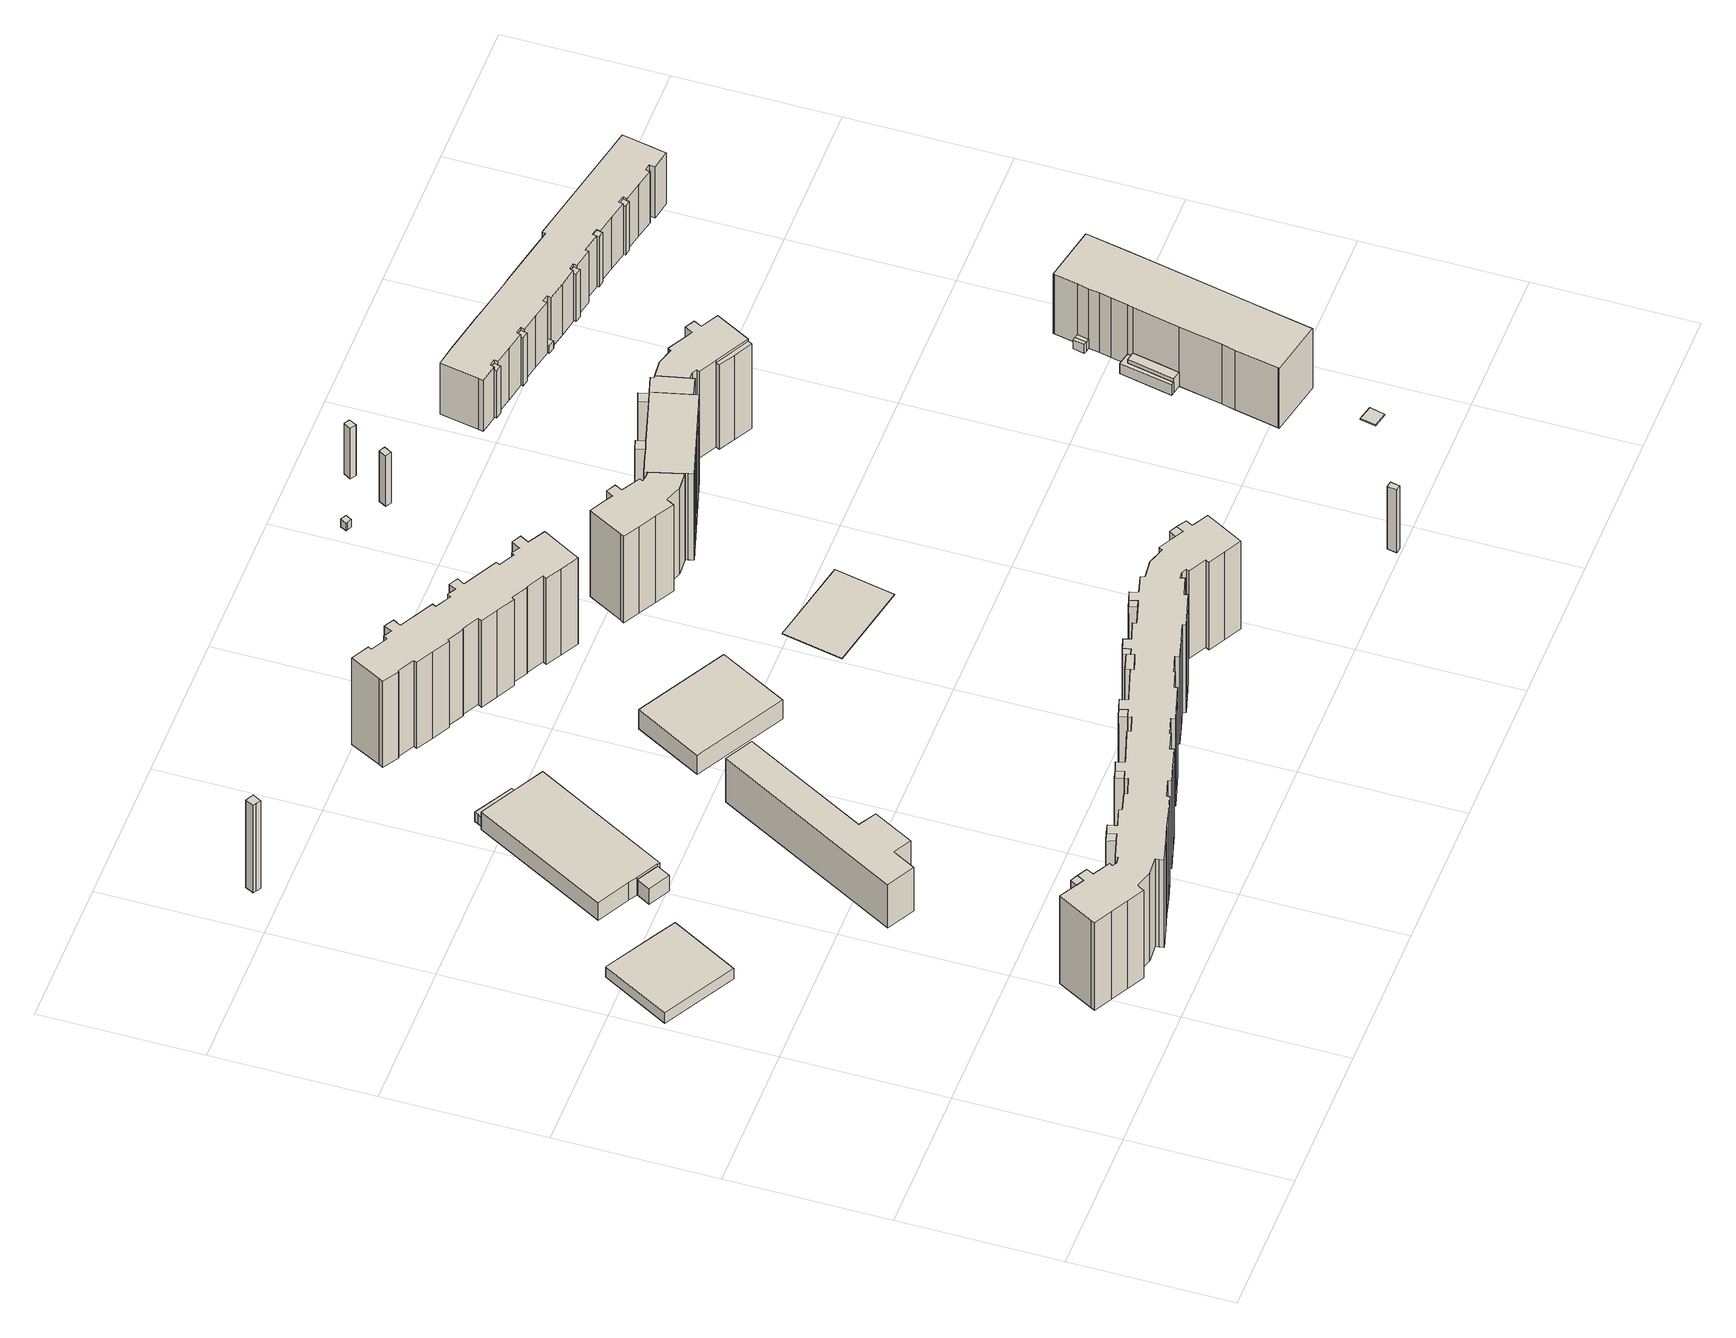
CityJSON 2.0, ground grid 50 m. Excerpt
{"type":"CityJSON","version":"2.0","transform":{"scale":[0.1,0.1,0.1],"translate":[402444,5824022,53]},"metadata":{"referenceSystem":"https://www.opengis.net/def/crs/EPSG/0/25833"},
"CityObjects":{
"building1":{"type":"Building","attributes":{"Gemeindeschluessel":"11000010","BezugspunktDach":"2200","function":"31001_3021","measuredHeight":4,"storeysAboveGround":1},"address":[{"country":"Germany","locality":"Berlin","thoroughfareNumber":"36","thoroughfareName":"Liebensteiner Straße"}],"geometry":[{"type":"Solid","lod":"1","boundaries":[[[[0,1,2,3,4]],[[5,6,7,8,9]],[[5,9,4,3]],[[6,5,3,2]],[[7,6,2,1]],[[8,7,1,0]],[[9,8,0,4]]]]}]},
"building2":{"type":"Building","attributes":{"Gemeindeschluessel":"11000010","BezugspunktDach":"2200","function":"51009_1610","measuredHeight":34.4,"storeysAboveGround":0},"address":[{"country":"Germany","locality":"Berlin"}],"geometry":[{"type":"Solid","lod":"1","boundaries":[[[[10,11,12,13]],[[14,15,16,17]],[[14,17,13,12]],[[15,14,12,11]],[[16,15,11,10]],[[17,16,10,13]]]]}]},
"building3":{"type":"Building","attributes":{"Gemeindeschluessel":"11000010","BezugspunktDach":"2200","function":"51009_1610","measuredHeight":34.45,"storeysAboveGround":0},"address":[{"country":"Germany","locality":"Berlin"}],"geometry":[{"type":"Solid","lod":"1","boundaries":[[[[18,19,20,21]],[[22,23,24,25]],[[22,25,21,20]],[[23,22,20,19]],[[24,23,19,18]],[[25,24,18,21]]]]}]},
"building4":{"type":"Building","attributes":{"Gemeindeschluessel":"11000010","BezugspunktDach":"2200","function":"51009_1610","measuredHeight":34.41,"storeysAboveGround":0},"address":[{"country":"Germany","locality":"Berlin"}],"geometry":[{"type":"Solid","lod":"1","boundaries":[[[[26,27,28,29,30]],[[31,32,33,34,35]],[[31,35,30,29]],[[32,31,29,28]],[[33,32,28,27]],[[34,33,27,26]],[[35,34,26,30]]]]}]},
"building5":{"type":"Building","attributes":{"Gemeindeschluessel":"11000010","function":"31001_2053"},"address":[{"country":"Germany","locality":"Berlin","thoroughfareNumber":"44","thoroughfareName":"Liebensteiner Straße"}],"children":["building5-1","building5-2"]},
"building5-1":{"type":"BuildingPart","attributes":{"BezugspunktDach":"2200","measuredHeight":7.88,"storeysAboveGround":1},"parents":["building5"],"geometry":[{"type":"MultiSurface","lod":"1","boundaries":[[[36,37,38,39,40,41,42,43,44,45,46]],[[47,48,49,50,51,52,53,54,55,56,57]],[[47,57,46,45]],[[48,47,45,44]],[[49,48,44,43]],[[50,49,43,42]],[[51,50,42,41]],[[52,51,41,40]],[[53,52,40,39]],[[58,59,53,39,38]],[[55,54,38,37]],[[56,55,37,36]],[[57,56,36,46]],[[54,53,59,58]]]}]},
"building5-2":{"type":"BuildingPart","attributes":{"BezugspunktDach":"2200","measuredHeight":6.09,"storeysAboveGround":1},"parents":["building5"],"geometry":[{"type":"Solid","lod":"1","boundaries":[[[[60,61,59,58,62]],[[54,53,52,63,64]],[[54,64,62,58]],[[52,53,59,61]],[[63,52,61,60]],[[64,63,60,62]],[[54,58,59,53]]]]}]},
"building6":{"type":"Building","attributes":{"name":"Bruno-Bettelheim-Grundschule","Gemeindeschluessel":"11000010","BezugspunktDach":"2200","function":"31001_3021","measuredHeight":16.99,"storeysAboveGround":5},"address":[{"country":"Germany","locality":"Berlin","thoroughfareNumber":"17","thoroughfareName":"Schleusinger Straße"}],"geometry":[{"type":"Solid","lod":"1","boundaries":[[[[65,66,67,68,69,70,71,72]],[[73,74,75,76,77,78,79,80]],[[73,80,72,71]],[[74,73,71,70]],[[75,74,70,69]],[[76,75,69,68]],[[77,76,68,67]],[[78,77,67,66]],[[79,78,66,65]],[[80,79,65,72]]]]}]},
"building7":{"type":"Building","attributes":{"Gemeindeschluessel":"11000010","BezugspunktDach":"2200","function":"51009_1610","measuredHeight":34.16,"storeysAboveGround":0},"address":[{"country":"Germany","locality":"Berlin"}],"geometry":[{"type":"Solid","lod":"1","boundaries":[[[[81,82,83,84]],[[85,86,87,88]],[[85,88,84,83]],[[86,85,83,82]],[[87,86,82,81]],[[88,87,81,84]]]]}]},
"building8":{"type":"Building","attributes":{"Gemeindeschluessel":"11000010","BezugspunktDach":"2200","function":"51009_1610","measuredHeight":3.95,"storeysAboveGround":0},"address":[{"country":"Germany","locality":"Berlin"}],"geometry":[{"type":"Solid","lod":"1","boundaries":[[[[89,90,91,92,93,94]],[[95,96,97,98,99,100]],[[95,100,94,93]],[[96,95,93,92]],[[97,96,92,91]],[[98,97,91,90]],[[99,98,90,89]],[[100,99,89,94]]]]}]},
"building9":{"type":"Building","attributes":{"Gemeindeschluessel":"11000010","BezugspunktDach":"2200","function":"31001_1010","measuredHeight":34.43,"storeysAboveGround":11},"address":[{"country":"Germany","locality":"Berlin","thoroughfareNumber":"11, 13, 15, 3, 5, 7, 9","thoroughfareName":"Schleusinger Straße"}],"geometry":[{"type":"Solid","lod":"1","boundaries":[[[[101,102,103,104,105,106,107,108,109,110,111,112,113,114,115,116,117,118,119,120,121,122,123,124,125,126,127,128,129,130,131,132,133,134,135,136,137,138,139,140,141,142,143,144,145,146,147,148,149,150,151,152,153,154,155,156,157,158,159,160,161,162,163,164,165,166,167,168,169,170,171,172,173,174,175,176,177,178,179,180,181,182,83,82,81,183,184,185,186,187,188,189,20,19,18,190,191,192,193,194,195,196,11,10,13,197,198,199]],[[200,201,17,16,15,202,203,204,205,206,207,208,209,210,211,212,213,214,215,216,217,218,219,220,221,222,223,224,225,226,227,228,229,230,231,232,233,234,235,236,237,238,239,240,241,242,243,244,245,246,247,248,249,250,251,252,253,254,255,256,257,258,259,260,261,262,263,264,265,266,267,268,269,270,271,272,273,274,275,276,277,278,279,280,281,282,283,284,285,286,287,288,289,290,291,292,293,294,295,296,297,298,299,300,301,302,303,304]],[[200,304,199,198]],[[201,200,198,197]],[[17,201,197,13]],[[16,17,13,10]],[[15,16,10,11]],[[202,15,11,196]],[[203,202,196,195]],[[204,203,195,194]],[[205,204,194,193]],[[206,205,193,192]],[[207,206,192,191]],[[208,207,191,190]],[[209,208,190,18]],[[210,209,18,19]],[[211,210,19,20]],[[212,211,20,189]],[[213,212,189,188]],[[214,213,188,187]],[[215,214,187,186]],[[216,215,186,185]],[[217,216,185,184]],[[218,217,184,183]],[[219,218,183,81]],[[220,219,81,82]],[[221,220,82,83]],[[222,221,83,182]],[[223,222,182,181]],[[224,223,181,180]],[[225,224,180,179]],[[226,225,179,178]],[[227,226,178,177]],[[228,227,177,176]],[[229,228,176,175]],[[230,229,175,174]],[[231,230,174,173]],[[232,231,173,172]],[[233,232,172,171]],[[234,233,171,170]],[[235,234,170,169]],[[236,235,169,168]],[[237,236,168,167]],[[238,237,167,166]],[[239,238,166,165]],[[240,239,165,164]],[[241,240,164,163]],[[242,241,163,162]],[[243,242,162,161]],[[244,243,161,160]],[[245,244,160,159]],[[246,245,159,158]],[[247,246,158,157]],[[248,247,157,156]],[[249,248,156,155]],[[250,249,155,154]],[[251,250,154,153]],[[252,251,153,152]],[[253,252,152,151]],[[254,253,151,150]],[[255,254,150,149]],[[256,255,149,148]],[[257,256,148,147]],[[258,257,147,146]],[[259,258,146,145]],[[260,259,145,144]],[[261,260,144,143]],[[262,261,143,142]],[[263,262,142,141]],[[264,263,141,140]],[[265,264,140,139]],[[266,265,139,138]],[[267,266,138,137]],[[268,267,137,136]],[[269,268,136,135]],[[270,269,135,134]],[[271,270,134,133]],[[272,271,133,132]],[[273,272,132,131]],[[274,273,131,130]],[[275,274,130,129]],[[276,275,129,128]],[[277,276,128,127]],[[278,277,127,126]],[[279,278,126,125]],[[280,279,125,124]],[[281,280,124,123]],[[282,281,123,122]],[[283,282,122,121]],[[284,283,121,120]],[[285,284,120,119]],[[286,285,119,118]],[[287,286,118,117]],[[288,287,117,116]],[[289,288,116,115]],[[290,289,115,114]],[[291,290,114,113]],[[292,291,113,112]],[[293,292,112,111]],[[294,293,111,110]],[[295,294,110,109]],[[296,295,109,108]],[[297,296,108,107]],[[298,297,107,106]],[[299,298,106,105]],[[300,299,105,104]],[[301,300,104,103]],[[302,301,103,102]],[[303,302,102,101]],[[304,303,101,199]]]]}]},
"building10":{"type":"Building","attributes":{"Gemeindeschluessel":"11000010","BezugspunktDach":"2200","function":"51009_1610","measuredHeight":34.04,"storeysAboveGround":0},"address":[{"country":"Germany","locality":"Berlin"}],"geometry":[{"type":"Solid","lod":"1","boundaries":[[[[177,176,175,305]],[[306,307,308,309]],[[306,309,305,175]],[[307,306,175,176]],[[308,307,176,177]],[[309,308,177,305]]]]}]},
"building11":{"type":"Building","attributes":{"Gemeindeschluessel":"11000010","BezugspunktDach":"2200","function":"31001_2523","measuredHeight":34.4,"storeysAboveGround":1},"address":[{"country":"Germany","locality":"Berlin","thoroughfareNumber":"3 (1)","thoroughfareName":"Schleusinger Straße"}],"geometry":[{"type":"Solid","lod":"1","boundaries":[[[[310,311,312,313,314,315]],[[316,317,318,319,320,321]],[[316,321,315,314]],[[317,316,314,313]],[[318,317,313,312]],[[319,318,312,311]],[[320,319,311,310]],[[321,320,310,315]]]]}]},
"building12":{"type":"Building","attributes":{"Gemeindeschluessel":"11000010","BezugspunktDach":"2200","function":"51009_1610","measuredHeight":34.07,"storeysAboveGround":0},"address":[{"country":"Germany","locality":"Berlin"}],"geometry":[{"type":"Solid","lod":"1","boundaries":[[[[322,169,168,167,323]],[[324,325,326,327,328]],[[324,328,323,167]],[[325,324,167,168]],[[326,325,168,169]],[[327,326,169,322]],[[328,327,322,323]]]]}]},
"building13":{"type":"Building","attributes":{"Gemeindeschluessel":"11000010","BezugspunktDach":"2200","function":"31001_3211","measuredHeight":7.43,"storeysAboveGround":1},"address":[{"country":"Germany","locality":"Berlin","thoroughfareNumber":"17 (1)","thoroughfareName":"Schleusinger Straße"}],"geometry":[{"type":"Solid","lod":"1","boundaries":[[[[329,330,331,332]],[[333,334,335,336]],[[333,336,332,331]],[[334,333,331,330]],[[335,334,330,329]],[[336,335,329,332]]]]}]},
"building14":{"type":"Building","attributes":{"Gemeindeschluessel":"11000010","BezugspunktDach":"2200","function":"51009_1610","measuredHeight":2.49,"storeysAboveGround":0},"address":[{"country":"Germany","locality":"Berlin"}],"geometry":[{"type":"Solid","lod":"1","boundaries":[[[[337,338,339,340,341]],[[342,343,344,345,346]],[[342,346,341,340]],[[343,342,340,339]],[[344,343,339,338]],[[345,344,338,337]],[[346,345,337,341]]]]}]},
"building15":{"type":"Building","attributes":{"Gemeindeschluessel":"11000010","BezugspunktDach":"2200","function":"31001_1010","measuredHeight":33.88,"storeysAboveGround":11},"address":[{"country":"Germany","locality":"Berlin","thoroughfareNumber":"65, 67, 69","thoroughfareName":"Trusetaler Straße"}],"geometry":[{"type":"Solid","lod":"1","boundaries":[[[[347,348,349,350,351,352,353,354,355,356,357,358,359,360,361,362,363,364,365,366,367,368,369,370,371,372,373,374,375,376,377,378,379,380,381,382,383,384,385,386,387,388,389,390,391,392,393,394,395,396]],[[397,398,399,400,401,402,403,404,405,406,407,408,409,410,411,412,413,414,415,416,417,418,419,420,421,422,423,424,425,426,427,428,429,430,431,432,433,434,435,436,437,438,439,440,441,442,443,444,445,446]],[[397,446,396,395]],[[398,397,395,394]],[[399,398,394,393]],[[400,399,393,392]],[[401,400,392,391]],[[402,401,391,390]],[[403,402,390,389]],[[404,403,389,388]],[[405,404,388,387]],[[406,405,387,386]],[[407,406,386,385]],[[408,407,385,384]],[[409,408,384,383]],[[410,409,383,382]],[[411,410,382,381]],[[412,411,381,380]],[[413,412,380,379]],[[414,413,379,378]],[[415,414,378,377]],[[416,415,377,376]],[[417,416,376,375]],[[418,417,375,374]],[[419,418,374,373]],[[420,419,373,372]],[[421,420,372,371]],[[422,421,371,370]],[[423,422,370,369]],[[424,423,369,368]],[[425,424,368,367]],[[426,425,367,366]],[[427,426,366,365]],[[428,427,365,364]],[[429,428,364,363]],[[430,429,363,362]],[[431,430,362,361]],[[432,431,361,360]],[[433,432,360,359]],[[434,433,359,358]],[[435,434,358,357]],[[436,435,357,356]],[[437,436,356,355]],[[438,437,355,354]],[[439,438,354,353]],[[440,439,353,352]],[[441,440,352,351]],[[442,441,351,350]],[[443,442,350,349]],[[444,443,349,348]],[[445,444,348,347]],[[446,445,347,396]]]]}]},
"building16":{"type":"Building","attributes":{"Gemeindeschluessel":"11000010","BezugspunktDach":"2200","function":"51009_1610","measuredHeight":33.95,"storeysAboveGround":0},"address":[{"country":"Germany","locality":"Berlin"}],"geometry":[{"type":"Solid","lod":"1","boundaries":[[[[162,161,160,447]],[[448,449,450,451]],[[448,451,447,160]],[[449,448,160,161]],[[450,449,161,162]],[[451,450,162,447]]]]}]},
"building17":{"type":"Building","attributes":{"Gemeindeschluessel":"11000010","BezugspunktDach":"2200","function":"51009_1610","measuredHeight":3.28,"storeysAboveGround":0},"address":[{"country":"Germany","locality":"Berlin"}],"geometry":[{"type":"Solid","lod":"1","boundaries":[[[[452,453,454,455,456]],[[457,458,459,460,461]],[[457,461,456,455]],[[458,457,455,454]],[[459,458,454,453]],[[460,459,453,452]],[[461,460,452,456]]]]}]},
"building18":{"type":"Building","attributes":{"Gemeindeschluessel":"11000010","BezugspunktDach":"2200","function":"51009_1610","measuredHeight":2.84,"storeysAboveGround":0},"address":[{"country":"Germany","locality":"Berlin"}],"geometry":[{"type":"Solid","lod":"1","boundaries":[[[[462,463,464,465]],[[466,467,468,469]],[[466,469,465,464]],[[467,466,464,463]],[[468,467,463,462]],[[469,468,462,465]]]]}]},
"building19":{"type":"Building","attributes":{"Gemeindeschluessel":"11000010","BezugspunktDach":"2200","function":"51009_1610","measuredHeight":33.92,"storeysAboveGround":0},"address":[{"country":"Germany","locality":"Berlin"}],"geometry":[{"type":"Solid","lod":"1","boundaries":[[[[151,150,470,152]],[[471,472,473,474]],[[471,474,152,470]],[[472,471,470,150]],[[473,472,150,151]],[[474,473,151,152]]]]}]},
"building20":{"type":"Building","attributes":{"Gemeindeschluessel":"11000010","BezugspunktDach":"2200","function":"31001_3021","measuredHeight":0.034,"storeysAboveGround":3},"address":[{"country":"Germany","locality":"Berlin","thoroughfareNumber":"19","thoroughfareName":"Schleusinger Straße"}],"geometry":[{"type":"Solid","lod":"1","boundaries":[[[[475,476,477,478]],[[479,480,481,482]],[[479,482,478,477]],[[480,479,477,476]],[[481,480,476,475]],[[482,481,475,478]]]]}]},
"building21":{"type":"Building","attributes":{"Gemeindeschluessel":"11000010","BezugspunktDach":"2200","function":"51009_1610","measuredHeight":2.17,"storeysAboveGround":0},"address":[{"country":"Germany","locality":"Berlin"}],"geometry":[{"type":"Solid","lod":"1","boundaries":[[[[483,484,485,486]],[[487,488,489,490]],[[487,490,486,485]],[[488,487,485,484]],[[489,488,484,483]],[[490,489,483,486]]]]}]},
"building22":{"type":"Building","attributes":{"Gemeindeschluessel":"11000010","BezugspunktDach":"2200","function":"51009_1610","measuredHeight":3.29,"storeysAboveGround":0},"address":[{"country":"Germany","locality":"Berlin"}],"geometry":[{"type":"Solid","lod":"1","boundaries":[[[[491,492,493,494]],[[495,496,497,498]],[[495,498,494,493]],[[496,495,493,492]],[[497,496,492,491]],[[498,497,491,494]]]]}]},
"building23":{"type":"Building","attributes":{"Gemeindeschluessel":"11000010","BezugspunktDach":"2200","function":"51009_1610","measuredHeight":24.57,"storeysAboveGround":0},"address":[{"country":"Germany","locality":"Berlin"}],"geometry":[{"type":"Solid","lod":"1","boundaries":[[[[499,500,501,502]],[[503,504,505,506]],[[503,506,502,501]],[[504,503,501,500]],[[505,504,500,499]],[[506,505,499,502]]]]}]},
"building24":{"type":"Building","attributes":{"Gemeindeschluessel":"11000010","BezugspunktDach":"2200","function":"51009_1610","measuredHeight":3,"storeysAboveGround":0},"address":[{"country":"Germany","locality":"Berlin"}],"geometry":[{"type":"Solid","lod":"1","boundaries":[[[[507,508,509,510,511,512]],[[513,514,515,516,517,518]],[[513,518,512,511]],[[514,513,511,510]],[[515,514,510,509]],[[516,515,509,508]],[[517,516,508,507]],[[518,517,507,512]]]]}]},
"building25":{"type":"Building","attributes":{"Gemeindeschluessel":"11000010","function":"31001_1010"},"address":[{"country":"Germany","locality":"Berlin","thoroughfareNumber":"57, 59, 61, 63","thoroughfareName":"Trusetaler Straße"}],"children":["building25-1","building25-2","building25-3","building25-4","building25-5","building25-6","building25-7"]},
"building25-1":{"type":"BuildingPart","attributes":{"BezugspunktDach":"2200","measuredHeight":33.94,"storeysAboveGround":11},"parents":["building25"],"geometry":[{"type":"MultiSurface","lod":"1","boundaries":[[[519,520,521,522,523,524,525,526,527,528,529,530,531,532,533,534,535,536,537]],[[538,539,540,541,542,543,544,545,546,547,548,549,550,551,552,553,554,555,556]],[[538,556,537,536]],[[539,538,536,535]],[[541,540,534,533]],[[542,541,533,532]],[[544,543,531,530]],[[545,529,530,557,530,529]],[[546,545,529,528]],[[547,546,528,527]],[[548,547,527,526]],[[549,548,526,525]],[[550,549,525,524]],[[551,550,524,523]],[[552,551,523,522]],[[553,552,522,521]],[[554,553,521,520]],[[556,555,519,537]],[[539,535,534,540]],[[558,543,542,532,531]],[[544,557,530,529,545]],[[555,554,520,519]]]}]},
"building25-2":{"type":"BuildingPart","attributes":{"BezugspunktDach":"2200","measuredHeight":33.94,"storeysAboveGround":11},"parents":["building25"],"geometry":[{"type":"MultiSurface","lod":"1","boundaries":[[[532,531,559,560]],[[561,543,542,562]],[[561,562,560,559]],[[543,561,559,531]],[[562,542,532,560]],[[563,542,543,531,532]]]}]},
"building25-3":{"type":"BuildingPart","attributes":{"BezugspunktDach":"2200","measuredHeight":33.9,"storeysAboveGround":11},"parents":["building25"],"geometry":[{"type":"Solid","lod":"1","boundaries":[[[[529,564,565,566,567,568,530]],[[569,570,571,572,573,545,544]],[[569,544,530,568]],[[570,569,568,567]],[[571,570,567,566]],[[573,572,565,564]],[[545,573,564,529]],[[572,571,566,565]],[[544,545,529,530]]]]}]},
"building25-4":{"type":"BuildingPart","attributes":{"BezugspunktDach":"2200","measuredHeight":33.12,"storeysAboveGround":11},"parents":["building25"],"geometry":[{"type":"Solid","lod":"1","boundaries":[[[[574,575,576,577,578,579]],[[580,581,582,583,584,585]],[[580,585,579,578]],[[582,581,577,576]],[[583,582,576,575]],[[584,583,575,574]],[[585,584,574,579]],[[580,578,577,581]]]]}]},
"building25-5":{"type":"BuildingPart","attributes":{"BezugspunktDach":"2200","measuredHeight":33.94,"storeysAboveGround":11},"parents":["building25"],"geometry":[{"type":"Solid","lod":"1","boundaries":[[[[535,534,586,587]],[[588,540,539,589]],[[588,589,587,586]],[[540,588,586,534]],[[589,539,535,587]],[[540,534,535,539]]]]}]},
"building25-6":{"type":"BuildingPart","attributes":{"BezugspunktDach":"2200","measuredHeight":33.97,"storeysAboveGround":11},"parents":["building25"],"geometry":[{"type":"MultiSurface","lod":"1","boundaries":[[[590,591,592,593,594,595,596,597,598,599,600,601,602,603,604,605]],[[606,607,608,609,610,611,612,613,614,581,580,615,616,617,572,571]],[[606,571,605,604]],[[607,606,604,603]],[[608,607,603,602]],[[609,608,602,601]],[[610,609,601,600]],[[611,610,600,599]],[[612,611,599,598]],[[613,612,598,597]],[[614,613,597,596]],[[581,614,596,595]],[[580,578,577,581,595,594]],[[615,580,594,593]],[[616,615,593,592]],[[617,616,592,591]],[[572,617,591,590]],[[566,565,590,605]],[[581,577,578,580]],[[571,572,565,566]]]}]},
"building25-7":{"type":"BuildingPart","attributes":{"BezugspunktDach":"2200","measuredHeight":33.96,"storeysAboveGround":11},"parents":["building25"],"geometry":[{"type":"Solid","lod":"1","boundaries":[[[[618,619,620,621,622,623,520,519,624,625,626,627,628,629,630,631,632,633,634]],[[635,636,637,638,639,640,641,642,643,644,555,554,645,646,647,648,649,650,651]],[[635,651,634,633]],[[636,635,633,632]],[[637,636,632,631]],[[638,637,631,630]],[[639,638,630,629]],[[640,639,629,628]],[[641,640,628,627]],[[642,641,627,626]],[[643,642,626,625]],[[644,643,625,624]],[[555,644,624,519]],[[645,554,520,623]],[[646,645,623,622]],[[647,646,622,621]],[[648,647,621,620]],[[649,648,620,619]],[[650,649,619,618]],[[651,650,618,634]],[[554,555,519,520]]]]}]},
"building26":{"type":"Building","attributes":{"Gemeindeschluessel":"11000010","BezugspunktDach":"2200","function":"51009_1610","measuredHeight":19.88,"storeysAboveGround":0},"address":[{"country":"Germany","locality":"Berlin"}],"geometry":[{"type":"Solid","lod":"1","boundaries":[[[[652,653,654,655]],[[656,657,658,659]],[[656,659,655,654]],[[657,656,654,653]],[[658,657,653,652]],[[659,658,652,655]]]]}]},
"building27":{"type":"Building","attributes":{"Gemeindeschluessel":"11000010","BezugspunktDach":"2200","function":"51009_1610","measuredHeight":2.46,"storeysAboveGround":0},"address":[{"country":"Germany","locality":"Berlin"}],"geometry":[{"type":"Solid","lod":"1","boundaries":[[[[660,661,662,663,664]],[[665,666,667,668,669]],[[665,669,664,663]],[[666,665,663,662]],[[667,666,662,661]],[[668,667,661,660]],[[669,668,660,664]]]]}]},
"building28":{"type":"Building","attributes":{"Gemeindeschluessel":"11000010","BezugspunktDach":"2200","function":"51009_1610","measuredHeight":19.93,"storeysAboveGround":0},"address":[{"country":"Germany","locality":"Berlin"}],"geometry":[{"type":"Solid","lod":"1","boundaries":[[[[670,671,672,673]],[[674,675,676,677]],[[674,677,673,672]],[[675,674,672,671]],[[676,675,671,670]],[[677,676,670,673]]]]}]},
"building29":{"type":"Building","attributes":{"Gemeindeschluessel":"11000010","BezugspunktDach":"2200","function":"51009_1610","measuredHeight":3,"storeysAboveGround":0},"address":[{"country":"Germany","locality":"Berlin"}],"geometry":[{"type":"Solid","lod":"1","boundaries":[[[[678,679,680,681]],[[682,611,610,609]],[[682,609,681,680]],[[611,682,680,679]],[[610,611,679,678]],[[609,610,678,681]]]]}]},
"building30":{"type":"Building","attributes":{"Gemeindeschluessel":"11000010","BezugspunktDach":"2200","function":"51009_1610","measuredHeight":18.46,"storeysAboveGround":0},"address":[{"country":"Germany","locality":"Berlin"}],"geometry":[{"type":"Solid","lod":"1","boundaries":[[[[683,684,685,686,687,688]],[[689,690,691,692,693,694]],[[689,694,688,687]],[[690,689,687,686]],[[691,690,686,685]],[[692,691,685,684]],[[693,692,684,683]],[[694,693,683,688]]]]}]},
"building31":{"type":"Building","attributes":{"Gemeindeschluessel":"11000010","BezugspunktDach":"2200","function":"31001_2523","measuredHeight":0.398,"storeysAboveGround":1},"address":[{"country":"Germany","locality":"Berlin","thoroughfareNumber":"2 (1)","thoroughfareName":"Schleusinger Straße"}],"geometry":[{"type":"Solid","lod":"1","boundaries":[[[[695,696,697,698]],[[699,700,701,702]],[[699,702,698,697]],[[700,699,697,696]],[[701,700,696,695]],[[702,701,695,698]]]]}]},
"building32":{"type":"Building","attributes":{"Gemeindeschluessel":"11000010","BezugspunktDach":"2200","function":"51009_1610","measuredHeight":14.03,"storeysAboveGround":0},"address":[{"country":"Germany","locality":"Berlin"}],"geometry":[{"type":"Solid","lod":"1","boundaries":[[[[703,704,705,706]],[[707,708,709,710]],[[707,710,706,705]],[[708,707,705,704]],[[709,708,704,703]],[[710,709,703,706]]]]}]},
"building33":{"type":"Building","attributes":{"Gemeindeschluessel":"11000010","BezugspunktDach":"2200","function":"51009_1610","measuredHeight":18.78,"storeysAboveGround":0},"address":[{"country":"Germany","locality":"Berlin"}],"geometry":[{"type":"Solid","lod":"1","boundaries":[[[[711,712,713,714,715,716]],[[717,718,719,720,721,722]],[[717,722,716,715]],[[718,717,715,714]],[[719,718,714,713]],[[720,719,713,712]],[[721,720,712,711]],[[722,721,711,716]]]]}]},
"building34":{"type":"Building","attributes":{"Gemeindeschluessel":"11000010","BezugspunktDach":"2200","function":"51009_1610","measuredHeight":3.95,"storeysAboveGround":0},"address":[{"country":"Germany","locality":"Berlin"}],"geometry":[{"type":"Solid","lod":"1","boundaries":[[[[723,724,725,726,727,728]],[[729,730,731,732,733,734]],[[729,734,728,727]],[[730,729,727,726]],[[731,730,726,725]],[[732,731,725,724]],[[733,732,724,723]],[[734,733,723,728]]]]}]},
"building35":{"type":"Building","attributes":{"Gemeindeschluessel":"11000010","BezugspunktDach":"2200","function":"51009_1610","measuredHeight":3.23,"storeysAboveGround":0},"address":[{"country":"Germany","locality":"Berlin"}],"geometry":[{"type":"Solid","lod":"1","boundaries":[[[[735,736,737,738]],[[739,740,741,742]],[[739,742,738,737]],[[740,739,737,736]],[[741,740,736,735]],[[742,741,735,738]]]]}]},
"building36":{"type":"Building","attributes":{"Gemeindeschluessel":"11000010","BezugspunktDach":"2200","function":"51009_1610","measuredHeight":3,"storeysAboveGround":0},"address":[{"country":"Germany","locality":"Berlin"}],"geometry":[{"type":"Solid","lod":"1","boundaries":[[[[743,744,745,746,747,748]],[[749,750,751,752,753,754]],[[749,754,748,747]],[[750,749,747,746]],[[751,750,746,745]],[[752,751,745,744]],[[753,752,744,743]],[[754,753,743,748]]]]}]},
"building37":{"type":"Building","attributes":{"Gemeindeschluessel":"11000010","function":"31001_3063"},"address":[{"country":"Germany","locality":"Berlin","thoroughfareNumber":"14","thoroughfareName":"Schleusinger Straße"}],"children":["building37-1","building37-2","building37-3"]},
"building37-1":{"type":"BuildingPart","attributes":{"BezugspunktDach":"2200","measuredHeight":23.46,"storeysAboveGround":8},"parents":["building37"],"geometry":[{"type":"MultiSurface","lod":"1","boundaries":[[[755,756,757,758,759,760,761,762,763,764,765,766,767,768,769,770,771,772,773,774,775]],[[776,777,778,779,780,781,782,783,784,785,786,787,788,789,790,791,792,793,794,795,796]],[[776,796,775,774]],[[777,776,774,773]],[[778,777,773,772]],[[779,778,772,771]],[[797,798,799,731,780,779,771,770],[800,799,798,801]],[[781,780,770,769]],[[782,781,769,768]],[[783,782,768,767]],[[784,783,767,766]],[[785,784,802,803,804,805,766,765]],[[786,785,765,764]],[[787,786,764,763]],[[788,787,763,762]],[[789,788,762,761]],[[790,789,761,760]],[[791,790,760,759]],[[792,791,759,758]],[[793,792,758,757]],[[794,793,757,756]],[[795,794,756,755]],[[796,795,755,775]],[[731,799,798,797]],[[798,799,800,801]],[[805,804,803,802]]]}]},
"building37-2":{"type":"BuildingPart","attributes":{"BezugspunktDach":"2200","measuredHeight":6.8,"storeysAboveGround":8},"parents":["building37"],"geometry":[{"type":"Solid","lod":"1","boundaries":[[[[801,798,797,806,807]],[[732,731,799,800,733]],[[732,733,807,806]],[[731,732,806,797]],[[733,800,801,807]],[[799,731,797,798]],[[799,798,801,800]]]]}]},
"building37-3":{"type":"BuildingPart","attributes":{"BezugspunktDach":"2200","measuredHeight":3.46,"storeysAboveGround":8},"parents":["building37"],"geometry":[{"type":"Solid","lod":"1","boundaries":[[[[805,804,808,809]],[[810,803,802,811]],[[810,811,809,808]],[[803,810,808,804]],[[811,802,805,809]],[[803,804,805,802]]]]}]},
"building38":{"type":"Building","attributes":{"Gemeindeschluessel":"11000010","BezugspunktDach":"2200","function":"51009_1610","measuredHeight":3.49,"storeysAboveGround":0},"address":[{"country":"Germany","locality":"Berlin"}],"geometry":[{"type":"Solid","lod":"1","boundaries":[[[[809,808,812,813]],[[814,810,811,815]],[[814,815,813,812]],[[810,814,812,808]],[[811,810,808,809]],[[815,811,809,813]]]]}]},
"building39":{"type":"Building","attributes":{"Gemeindeschluessel":"11000010","BezugspunktDach":"2200","function":"51009_1610","measuredHeight":3.31,"storeysAboveGround":0},"address":[{"country":"Germany","locality":"Berlin"}],"geometry":[{"type":"Solid","lod":"1","boundaries":[[[[816,817,818,819]],[[820,821,822,823]],[[820,823,819,818]],[[821,820,818,817]],[[822,821,817,816]],[[823,822,816,819]]]]}]},
"building40":{"type":"Building","attributes":{"Gemeindeschluessel":"11000010","BezugspunktDach":"2200","function":"51009_1610","measuredHeight":18.55,"storeysAboveGround":0},"address":[{"country":"Germany","locality":"Berlin"}],"geometry":[{"type":"Solid","lod":"1","boundaries":[[[[824,825,826,827,828,829]],[[830,831,832,833,834,835]],[[830,835,829,828]],[[831,830,828,827]],[[832,831,827,826]],[[833,832,826,825]],[[834,833,825,824]],[[835,834,824,829]]]]}]},
"building41":{"type":"Building","attributes":{"Gemeindeschluessel":"11000010","BezugspunktDach":"2200","function":"31001_1010","measuredHeight":20.05,"storeysAboveGround":6},"address":[{"country":"Germany","locality":"Berlin","thoroughfareNumber":"56, 58, 60, 62, 64, 66, 68","thoroughfareName":"Trusetaler Straße"}],"geometry":[{"type":"Solid","lod":"1","boundaries":[[[[836,837,838,839,840,841,842,843,844,845,846,847,848,849,850,851,852,853,854,855,856,857,858,859,860,861,862,863,864,865,866,867,868,869,870,871,872,873,874,875,876,877,878,879,880,881,882,883,884,885,886,887,888,889]],[[890,891,892,893,894,895,896,897,898,899,900,901,902,903,904,905,906,907,908,909,910,911,912,913,914,915,916,917,918,919,920,921,922,923,924,925,926,927,928,929,930,931,932,933,934,935,936,937,938,939,940,941,942,943]],[[890,943,889,888]],[[891,890,888,887]],[[892,891,887,886]],[[893,892,886,885]],[[894,893,885,884]],[[895,894,884,883]],[[896,895,883,882]],[[897,896,882,881]],[[898,897,881,880]],[[899,898,880,879]],[[900,899,879,878]],[[901,900,878,877]],[[902,901,877,876]],[[903,902,876,875]],[[904,903,875,874]],[[905,904,874,873]],[[906,905,873,872]],[[907,906,872,871]],[[908,907,871,870]],[[909,908,870,869]],[[910,909,869,868]],[[911,910,868,867]],[[912,911,867,866]],[[913,912,866,865]],[[914,913,865,864]],[[915,914,864,863]],[[916,915,863,862]],[[917,916,862,861]],[[918,917,861,860]],[[919,918,860,859]],[[920,919,859,858]],[[921,920,858,857]],[[922,921,857,856]],[[923,922,856,855]],[[924,923,855,854]],[[925,924,854,853]],[[926,925,853,852]],[[927,926,852,851]],[[928,927,851,850]],[[929,928,850,849]],[[930,929,849,848]],[[931,930,848,847]],[[932,931,847,846]],[[933,932,846,845]],[[934,933,845,844]],[[935,934,844,843]],[[936,935,843,842]],[[937,936,842,841]],[[938,937,841,840]],[[939,938,840,839]],[[940,939,839,838]],[[941,940,838,837]],[[942,941,837,836]],[[943,942,836,889]]]]}]},
"building42":{"type":"Building","attributes":{"Gemeindeschluessel":"11000010","BezugspunktDach":"2200","function":"51009_1610","measuredHeight":4.47,"storeysAboveGround":0},"address":[{"country":"Germany","locality":"Berlin"}],"geometry":[{"type":"Solid","lod":"1","boundaries":[[[[944,945,946,947]],[[948,949,950,951]],[[948,951,947,946]],[[949,948,946,945]],[[950,949,945,944]],[[951,950,944,947]]]]}]},
"building43":{"type":"Building","attributes":{"Gemeindeschluessel":"11000010","BezugspunktDach":"2200","function":"51009_1610","measuredHeight":19.59,"storeysAboveGround":0},"address":[{"country":"Germany","locality":"Berlin"}],"geometry":[{"type":"Solid","lod":"1","boundaries":[[[[952,953,954,955,956,957]],[[958,959,960,961,962,963]],[[958,963,957,956]],[[959,958,956,955]],[[960,959,955,954]],[[961,960,954,953]],[[962,961,953,952]],[[963,962,952,957]]]]}]},
"building44":{"type":"Building","attributes":{"Gemeindeschluessel":"11000010","BezugspunktDach":"2200","function":"51009_1610","measuredHeight":19.23,"storeysAboveGround":0},"address":[{"country":"Germany","locality":"Berlin"}],"geometry":[{"type":"Solid","lod":"1","boundaries":[[[[964,965,966,967,968,969]],[[970,971,972,973,974,975]],[[970,975,969,968]],[[971,970,968,967]],[[972,971,967,966]],[[973,972,966,965]],[[974,973,965,964]],[[975,974,964,969]]]]}]}
},
"vertices":[
[227,1211,70],[344,1421,70],[281,1457,70],[121,1548,70],[3,1336,70],[121,1548,30],[281,1457,30],[344,1421,30],[227,1211,30],[3,1336,30],
[571,309,379],[583,331,379],[560,342,379],[548,321,379],[560,342,35],[583,331,35],[571,309,35],[548,321,35],
[744,272,379],[771,280,379],[763,307,379],[736,300,379],[763,307,34],[771,280,34],[744,272,34],[736,300,34],
[135,2569,366],[149,2561,366],[164,2588,366],[139,2601,366],[125,2575,366],[139,2601,22],[164,2588,22],[149,2561,22],[135,2569,22],[125,2575,22],
[433,1586,88],[460,1571,88],[460,1570,88],[526,1534,88],[526,1533,88],[533,1530,88],[764,1948,88],[683,1993,88],[663,2004,88],[562,2059,88],[332,1641,88],[562,2059,19],[663,2004,19],[683,1993,19],[764,1948,19],[533,1530,19],[526,1533,19],[526,1534,19],[460,1570,19],[460,1571,19],[433,1586,19],[332,1641,19],[460,1570,80],[526,1534,80],
[502,1491,80],[526,1533,80],[435,1527,80],[502,1491,19],[435,1527,19],
[634,824,201],[674,896,201],[729,865,201],[798,990,201],[743,1021,201],[954,1404,201],[868,1451,201],[548,871,201],[868,1451,31],[954,1404,31],[743,1021,31],[798,990,31],[729,865,31],[674,896,31],[634,824,31],[548,871,31],
[981,329,379],[1007,336,379],[1000,362,379],[974,355,379],[1000,362,37],[1007,336,37],[981,329,37],[974,355,37],
[683,1993,67],[689,2004,67],[695,2015,67],[575,2082,67],[569,2070,67],[562,2059,67],[569,2070,31],[575,2082,31],[695,2015,31],[689,2004,31],[683,1993,31],[562,2059,31],
[481,197,379],[534,168,379],[588,139,379],[595,153,379],[600,161,379],[655,144,379],[713,148,379],[715,137,379],[718,123,379],[782,141,379],[840,157,379],[898,172,379],[954,188,379],[953,196,379],[1009,212,379],[1013,202,379],[1070,218,379],[1132,235,379],[1129,246,379],[1187,261,379],[1185,266,379],[1242,282,379],[1246,269,379],[1307,286,379],[1361,301,379],[1359,311,379],[1417,328,379],[1415,332,379],[1473,348,379],[1477,335,379],[1536,351,379],[1594,367,379],[1597,357,379],[1654,373,379],[1711,389,379],[1708,400,379],[1769,417,379],[1765,430,379],[1784,432,379],[1802,426,379],[1798,416,379],[1853,386,379],[1848,374,379],[1900,346,379],[1953,318,379],[1960,330,379],[2019,436,379],[1968,464,379],[1979,486,379],[1951,503,379],[1939,480,379],[1914,494,379],[1859,524,379],[1852,512,379],[1797,530,379],[1739,524,379],[1734,537,379],[1676,521,379],[1668,547,379],[1639,538,379],[1645,512,379],[1621,505,379],[1560,488,379],[1557,500,379],[1498,482,379],[1491,505,379],[1457,495,379],[1462,471,379],[1440,465,379],[1443,454,379],[1388,437,379],[1385,448,379],[1273,415,379],[1265,440,379],[1230,429,379],[1237,404,379],[1209,396,379],[1213,385,379],[1159,369,379],[1155,380,379],[1041,346,379],[1033,372,379],[984,318,379],[927,301,379],[924,311,379],[864,295,379],[861,305,379],[802,288,379],[795,316,379],[684,255,379],[686,247,379],[664,244,379],[650,252,379],[656,262,379],[603,291,379],[614,314,379],[493,352,379],[431,239,379],[425,227,379],[431,239,35],[493,352,35],[614,314,35],[603,291,35],[656,262,35],[650,252,35],[664,244,35],[686,247,35],[684,255,35],[744,272,35],[771,280,35],[763,307,35],[795,316,35],[802,288,35],[861,305,35],[864,295,35],[924,311,35],[927,301,35],[984,318,35],[981,329,35],[1007,336,35],[1000,362,35],[1033,372,35],[1041,346,35],[1155,380,35],[1159,369,35],[1213,385,35],[1209,396,35],[1237,404,35],[1230,429,35],[1265,440,35],[1273,415,35],[1385,448,35],[1388,437,35],[1443,454,35],[1440,465,35],[1462,471,35],[1457,495,35],[1491,505,35],[1498,482,35],[1557,500,35],[1560,488,35],[1621,505,35],[1645,512,35],[1639,538,35],[1668,547,35],[1676,521,35],[1734,537,35],[1739,524,35],[1797,530,35],[1852,512,35],[1859,524,35],[1914,494,35],[1939,480,35],[1951,503,35],[1979,486,35],[1968,464,35],[2019,436,35],[1960,330,35],[1953,318,35],[1900,346,35],[1848,374,35],[1853,386,35],[1798,416,35],[1802,426,35],[1784,432,35],[1765,430,35],[1769,417,35],[1708,400,35],[1711,389,35],[1654,373,35],[1597,357,35],[1594,367,35],[1536,351,35],[1477,335,35],[1473,348,35],[1415,332,35],[1417,328,35],[1359,311,35],[1361,301,35],[1307,286,35],[1246,269,35],[1242,282,35],[1185,266,35],[1187,261,35],[1129,246,35],[1132,235,35],[1070,218,35],[1013,202,35],[1009,212,35],[953,196,35],[954,188,35],[898,172,35],[840,157,35],[782,141,35],[718,123,35],[715,137,35],[713,148,35],[655,144,35],[600,161,35],[595,153,35],[588,139,35],[534,168,35],[481,197,35],[425,227,35],
[1202,421,379],[1230,429,38],[1237,404,38],[1209,396,38],[1202,421,38],
[1385,448,380],[1388,437,380],[1443,454,380],[1440,465,380],[1436,477,380],[1381,462,380],[1436,477,39],[1440,465,39],[1443,454,39],[1388,437,39],[1385,448,39],[1381,462,39],
[1436,477,379],[1433,488,379],[1457,495,38],[1462,471,38],[1440,465,38],[1436,477,38],[1433,488,38],
[1224,1405,103],[1339,1615,103],[1062,1769,103],[946,1560,103],[1062,1769,28],[1339,1615,28],[1224,1405,28],[946,1560,28],
[891,2431,50],[903,2456,50],[904,2457,50],[879,2470,50],[865,2445,50],[879,2470,26],[904,2457,26],[903,2456,26],[891,2431,26],[865,2445,26],
[747,2362,362],[750,2366,362],[803,2337,362],[798,2326,362],[850,2297,362],[904,2267,362],[908,2274,362],[959,2246,362],[961,2249,362],[1013,2220,362],[1006,2208,362],[1059,2180,362],[1115,2150,362],[1120,2159,362],[1170,2131,362],[1172,2133,362],[1226,2103,362],[1220,2092,362],[1268,2065,362],[1323,2034,362],[1331,2048,362],[1390,2153,362],[1337,2184,362],[1352,2211,362],[1324,2226,362],[1322,2224,362],[1309,2199,362],[1283,2214,362],[1278,2205,362],[1229,2231,362],[1235,2242,362],[1127,2300,362],[1140,2323,362],[1113,2338,362],[1101,2315,362],[1074,2330,362],[1068,2319,362],[1019,2346,362],[1025,2357,362],[919,2415,362],[932,2439,362],[903,2456,362],[891,2431,362],[865,2445,362],[858,2433,362],[806,2461,362],[811,2472,362],[756,2502,362],[706,2404,362],[698,2391,362],[706,2404,23],[756,2502,23],[811,2472,23],[806,2461,23],[858,2433,23],[865,2445,23],[891,2431,23],[903,2456,23],[932,2439,23],[919,2415,23],[1025,2357,23],[1019,2346,23],[1068,2319,23],[1074,2330,23],[1101,2315,23],[1113,2338,23],[1140,2323,23],[1127,2300,23],[1235,2242,23],[1229,2231,23],[1278,2205,23],[1283,2214,23],[1309,2199,23],[1322,2224,23],[1324,2226,23],[1352,2211,23],[1337,2184,23],[1390,2153,23],[1331,2048,23],[1323,2034,23],[1268,2065,23],[1220,2092,23],[1226,2103,23],[1172,2133,23],[1170,2131,23],[1120,2159,23],[1115,2150,23],[1059,2180,23],[1006,2208,23],[1013,2220,23],[961,2249,23],[959,2246,23],[908,2274,23],[904,2267,23],[850,2297,23],[798,2326,23],[803,2337,23],[750,2366,23],[747,2362,23],[698,2391,23],
[1613,530,379],[1639,538,39],[1645,512,39],[1621,505,39],[1613,530,39],
[1101,2315,58],[1113,2338,58],[1115,2341,58],[1088,2355,58],[1074,2330,58],[1088,2355,25],[1115,2341,25],[1113,2338,25],[1101,2315,25],[1074,2330,25],
[1309,2199,53],[1322,2224,53],[1296,2239,53],[1283,2214,53],[1296,2239,25],[1322,2224,25],[1309,2199,25],[1283,2214,25],
[1926,516,379],[1926,516,40],[1951,503,40],[1939,480,40],[1914,494,40],
[1786,1268,21],[1825,1456,21],[1544,1515,21],[1505,1326,21],[1544,1515,20],[1825,1456,20],[1786,1268,20],[1505,1326,20],
[1588,2022,43],[1601,2045,43],[1578,2058,43],[1565,2036,43],[1578,2058,22],[1601,2045,22],[1588,2022,22],[1565,2036,22],
[1758,1987,51],[1786,1994,51],[1777,2023,51],[1750,2015,51],[1777,2023,18],[1786,1994,18],[1758,1987,18],[1750,2015,18],
[2388,2,280],[2394,31,280],[2376,34,280],[2370,5,280],[2376,34,34],[2394,31,34],[2388,2,34],[2370,5,34],
[1549,2781,42],[1562,2775,42],[1572,2793,42],[1560,2800,42],[1554,2803,42],[1544,2783,42],[1554,2803,12],[1560,2800,12],[1572,2793,12],[1562,2775,12],[1549,2781,12],[1544,2783,12],
[1706,1960,355],[1733,1861,355],[1734,1861,355],[1736,1853,355],[1740,1837,355],[1799,1854,355],[1855,1870,355],[1915,1887,355],[1973,1904,355],[2034,1921,355],[2030,1936,355],[2000,2056,355],[1995,2054,355],[1963,2045,355],[1935,2037,355],[1818,2004,355],[1786,1994,355],[1758,1987,355],[1703,1971,355],[1758,1987,16],[1786,1994,16],[1818,2004,16],[1935,2037,16],[1963,2045,16],[1995,2054,16],[2000,2056,16],[2030,1936,16],[2034,1921,16],[1973,1904,16],[1915,1887,16],[1855,1870,16],[1799,1854,16],[1740,1837,16],[1736,1853,16],[1734,1861,16],[1733,1861,16],[1706,1960,16],[1703,1971,16],[2000,2056,270],[1995,2054,220],
[1987,2084,355],[1954,2074,355],[1987,2084,16],[1954,2074,16],[1963,2045,220],
[2090,1952,355],[2087,1965,355],[2065,2061,355],[2057,2061,355],[2054,2071,355],[2054,2071,16],[2057,2061,16],[2065,2061,16],[2087,1965,16],[2090,1952,16],
[2218,1881,347],[2274,1849,347],[2281,1861,347],[2281,1863,347],[2174,1920,347],[2168,1909,347],[2174,1920,16],[2281,1863,16],[2281,1861,16],[2274,1849,16],[2218,1881,16],[2168,1909,16],
[1810,2032,355],[1777,2023,355],[1810,2032,16],[1777,2023,16],
[2087,1965,356],[2107,1966,356],[2123,1959,356],[2120,1949,356],[2174,1920,356],[2281,1863,356],[2340,1971,356],[2286,2001,356],[2299,2025,356],[2269,2042,356],[2256,2017,356],[2231,2030,356],[2177,2060,356],[2171,2050,356],[2116,2066,356],[2065,2061,356],[2116,2066,16],[2171,2050,16],[2177,2060,16],[2231,2030,16],[2256,2017,16],[2269,2042,16],[2299,2025,16],[2286,2001,16],[2340,1971,16],[2120,1949,16],[2123,1959,16],[2107,1966,16],
[1497,1915,355],[1551,1885,355],[1608,1852,355],[1615,1865,355],[1621,1876,355],[1676,1858,355],[1686,1960,355],[1669,1963,355],[1674,1973,355],[1617,2006,355],[1629,2029,355],[1601,2045,355],[1588,2022,355],[1565,2036,355],[1515,2063,355],[1455,1955,355],[1448,1943,355],[1455,1955,16],[1515,2063,16],[1565,2036,16],[1588,2022,16],[1601,2045,16],[1629,2029,16],[1617,2006,16],[1674,1973,16],[1669,1963,16],[1686,1960,16],[1676,1858,16],[1621,1876,16],[1615,1865,16],[1608,1852,16],[1551,1885,16],[1497,1915,16],[1448,1943,16],
[1685,2700,212],[1698,2724,212],[1680,2733,212],[1667,2710,212],[1680,2733,14],[1698,2724,14],[1685,2700,14],[1667,2710,14],
[1935,2037,43],[1963,2045,43],[1954,2074,43],[1954,2076,43],[1926,2068,43],[1954,2076,18],[1954,2074,18],[1963,2045,18],[1935,2037,18],[1926,2068,18],
[1754,2826,213],[1766,2849,213],[1749,2859,213],[1736,2836,213],[1749,2859,14],[1766,2849,14],[1754,2826,14],[1736,2836,14],
[2256,2017,46],[2269,2042,46],[2246,2056,46],[2231,2030,46],[2246,2056,16],
[2112,2526,197],[2114,2533,197],[2116,2546,197],[2095,2551,197],[2091,2538,197],[2090,2530,197],[2091,2538,13],[2095,2551,13],[2116,2546,13],[2114,2533,13],[2112,2526,13],[2090,2530,13],
[2872,209,29],[2883,256,29],[2834,268,29],[2824,219,29],[2834,268,25],[2883,256,25],[2872,209,25],[2824,219,25],
[2142,2668,153],[2144,2679,153],[2121,2683,153],[2119,2673,153],[2121,2683,13],[2144,2679,13],[2142,2668,13],[2119,2673,13],
[2254,2496,200],[2256,2504,200],[2258,2517,200],[2236,2521,200],[2234,2508,200],[2232,2501,200],[2234,2508,12],[2236,2521,12],[2258,2517,12],[2256,2504,12],[2254,2496,12],[2232,2501,12],
[2768,788,65],[2799,933,65],[2828,927,65],[2832,944,65],[2791,953,65],[2757,791,65],[2791,953,25],[2832,944,25],[2828,927,25],[2799,933,25],[2768,788,25],[2757,791,25],
[2283,2639,44],[2285,2650,44],[2263,2654,44],[2261,2644,44],[2263,2654,11],[2285,2650,11],[2283,2639,11],[2261,2644,11],
[2394,2467,43],[2396,2475,43],[2398,2487,43],[2376,2492,43],[2374,2479,43],[2372,2472,43],[2374,2479,13],[2376,2492,13],[2398,2487,13],[2396,2475,13],[2394,2467,13],[2372,2472,13],
[2909,431,258],[2909,436,258],[2938,575,258],[2946,612,258],[3019,959,258],[3027,999,258],[3055,1137,258],[3056,1141,258],[2881,1177,258],[2880,1173,258],[2865,1101,258],[2857,1065,258],[2851,1032,258],[2843,996,258],[2832,944,258],[2828,927,258],[2798,782,258],[2770,648,258],[2761,607,258],[2733,473,258],[2732,469,258],[2733,473,24],[2761,607,24],[2770,648,24],[2798,782,24],[2828,927,24],[2832,944,24],[2843,996,24],[2851,1032,24],[2857,1065,24],[2865,1101,24],[2880,1173,24],[2881,1177,24],[3056,1141,24],[3055,1137,24],[3027,999,24],[3019,959,24],[2946,612,24],[2938,575,24],[2909,436,24],[2909,431,24],[2732,469,24],[2828,927,79],[2813,854,79],[2813,854,25],[2798,782,25],[2798,782,79],[2857,1065,25],[2865,1101,25],[2865,1101,60],[2857,1065,60],
[2799,933,79],[2768,788,79],
[2852,1104,60],[2845,1067,60],[2852,1104,25],[2845,1067,25],
[2841,1106,60],[2833,1070,60],[2841,1106,25],[2833,1070,25],
[2424,2610,44],[2426,2621,44],[2404,2625,44],[2402,2614,44],[2404,2625,11],[2426,2621,11],[2424,2610,11],[2402,2614,11],
[2534,2437,199],[2536,2446,199],[2538,2458,199],[2517,2462,199],[2515,2450,199],[2513,2441,199],[2515,2450,13],[2517,2462,13],[2538,2458,13],[2536,2446,13],[2534,2437,13],[2513,2441,13],
[2091,2538,210],[2095,2551,210],[2116,2546,210],[2114,2533,210],[2171,2521,210],[2234,2508,210],[2236,2521,210],[2258,2517,210],[2256,2504,210],[2315,2492,210],[2374,2479,210],[2376,2492,210],[2398,2487,210],[2396,2475,210],[2456,2462,210],[2515,2450,210],[2517,2462,210],[2538,2458,210],[2536,2446,210],[2598,2433,210],[2600,2445,210],[2662,2432,210],[2664,2445,210],[2686,2440,210],[2683,2427,210],[2743,2415,210],[2802,2402,210],[2805,2416,210],[2827,2411,210],[2824,2398,210],[2885,2385,210],[2944,2372,210],[2947,2386,210],[2968,2382,210],[2966,2365,210],[3027,2353,210],[3030,2369,210],[3036,2398,210],[3055,2490,210],[2997,2502,210],[2692,2566,210],[2628,2579,210],[2626,2568,210],[2568,2580,210],[2544,2585,210],[2424,2610,210],[2402,2614,210],[2283,2639,210],[2261,2644,210],[2142,2668,210],[2119,2673,210],[2058,2684,210],[2035,2563,210],[2032,2550,210],[2035,2563,9],[2058,2684,9],[2119,2673,9],[2142,2668,9],[2261,2644,9],[2283,2639,9],[2402,2614,9],[2424,2610,9],[2544,2585,9],[2568,2580,9],[2626,2568,9],[2628,2579,9],[2692,2566,9],[2997,2502,9],[3055,2490,9],[3036,2398,9],[3030,2369,9],[3027,2353,9],[2966,2365,9],[2968,2382,9],[2947,2386,9],[2944,2372,9],[2885,2385,9],[2824,2398,9],[2827,2411,9],[2805,2416,9],[2802,2402,9],[2743,2415,9],[2683,2427,9],[2686,2440,9],[2664,2445,9],[2662,2432,9],[2600,2445,9],[2598,2433,9],[2536,2446,9],[2538,2458,9],[2517,2462,9],[2515,2450,9],[2456,2462,9],[2396,2475,9],[2398,2487,9],[2376,2492,9],[2374,2479,9],[2315,2492,9],[2256,2504,9],[2258,2517,9],[2236,2521,9],[2234,2508,9],[2171,2521,9],[2114,2533,9],[2116,2546,9],[2095,2551,9],[2091,2538,9],[2032,2550,9],
[2568,2580,56],[2570,2590,56],[2546,2595,56],[2544,2585,56],[2546,2595,12],[2570,2590,12],[2568,2580,12],[2544,2585,12],
[2682,2421,208],[2683,2427,208],[2686,2440,208],[2664,2445,208],[2662,2432,208],[2661,2425,208],[2662,2432,12],[2664,2445,12],[2686,2440,12],[2683,2427,12],[2682,2421,12],[2661,2425,12],
[2823,2391,204],[2824,2398,204],[2827,2411,204],[2805,2416,204],[2802,2402,204],[2801,2395,204],[2802,2402,12],[2805,2416,12],[2827,2411,12],[2824,2398,12],[2823,2391,12],[2801,2395,12]
]}
